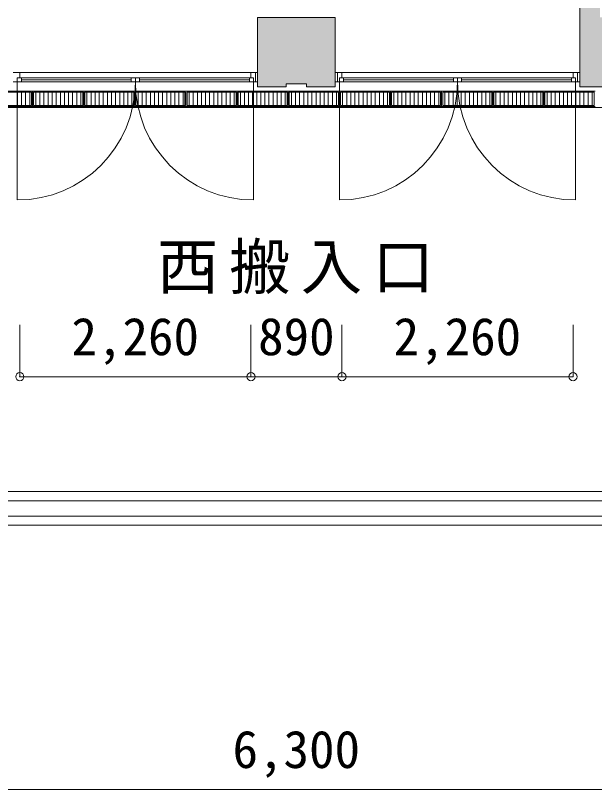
# Model space of a CAD drawing. Units: millimetres, scale not verified. Extents: x -41541 to 40812, y -111456 to -40681.
# Drawn here: x -32814 to -27151, y -106115 to -98548 of the extents above; entities that cross this region are included whole.
import ezdxf
from ezdxf.enums import TextEntityAlignment as Align

# ---------------------------------------------------------------- set-up
doc = ezdxf.new("R2010")
doc.units = ezdxf.units.MM
doc.header["$LTSCALE"] = 200
doc.header["$PDMODE"] = 32
doc.header["$PDSIZE"] = 80
for name, color, linetype, lineweight in [('0-1_躯体', 7, 'Continuous', 9), ('0-2_建具', 7, 'Continuous', 9), ('0-3_仕上', 4, 'Continuous', 5), ('0-6_寸法', 4, 'Continuous', 5)]:
    doc.layers.add(name, color=color, linetype=linetype, lineweight=lineweight)
doc.layers.add('0-4_室名', color=7, linetype='Continuous')
doc.styles.add('ＭＳ ゴシック', font='')
doc.styles.add('ＭＳ Ｐゴシック', font='')
doc.styles.get('ＭＳ ゴシック').set_extended_font_data('MS Gothic')
doc.styles.get('ＭＳ Ｐゴシック').set_extended_font_data('MS PGothic')

msp = doc.modelspace()

# ---------------------------------------------------------------- linework, layer by layer
at = {"layer": '0-1_躯体'}
for p, q in [((-27296.1, -92241.2), (-27296.1, -99246.2)), ((-30446.1, -99246.2), (-30446.1, -98566.2)), ((-29686.1, -98566.2), (-30446.1, -98566.2)), ((-29686.1, -99246.2), (-29686.1, -98566.2)), ((-30446.1, -99106.2), (-32836.1, -99106.2)), ((-27296.1, -99106.2), (-29686.1, -99106.2)), ((-30446.1, -99246.2), (-30166.1, -99246.2)), ((-30166.1, -99216.2), (-30166.1, -99246.2)), ((-29686.1, -99246.2), (-29966.1, -99246.2)), ((-27296.1, -99246.2), (-27016.1, -99246.2)), ((-24426.1, -99446.2), (-34606.1, -99446.2)), ((-24146.1, -103201.2), (-34136.1, -103201.2)), ((-24146.1, -103441.2), (-34136.1, -103441.2)), ((-24146.1, -103531.2), (-34136.1, -103531.2))]:
    msp.add_line(p, q, dxfattribs=at)
for points in [[(-30166.1, -99216.2), (-29966.1, -99216.2), (-29966.1, -99246.2)], [(-24146.1, -103291.2), (-34136.1, -103291.2), (-34136.1, -103201.2)]]:
    msp.add_lwpolyline(points, dxfattribs=at)
at = {"layer": '0-1_躯体', "color": 9}
for points in [[(-27096.1, -96661.2), (-27296.1, -96661.2), (-27096.1, -99246.2), (-27296.1, -99246.2)], [(-30446.1, -98566.2), (-30446.1, -99216.2), (-30166.1, -98566.2), (-30166.1, -99216.2)], [(-29688.5, -98563.8), (-30166.1, -98563.8), (-29688.5, -99216.2), (-30166.1, -99216.2)], [(-27296.1, -99106.2), (-27016.1, -99106.2), (-27296.1, -98566.2), (-27016.1, -98566.2)], [(-27016.1, -99246.2), (-27016.1, -99106.2), (-27296.1, -99246.2), (-27296.1, -99106.2)], [(-30166.1, -99246.2), (-30166.1, -99196.2), (-30446.1, -99246.2), (-30446.1, -99196.2)], [(-29686.1, -99246.2), (-29686.1, -99216.2), (-29966.1, -99246.2), (-29966.1, -99216.2)]]:
    msp.add_solid(points, dxfattribs=at)
at = {"layer": '0-2_建具'}
for p, q in [((-32771.1, -99106.2), (-32836.1, -99106.2)), ((-32771.1, -99156.2), (-32771.1, -99106.2)), ((-30511.1, -99156.2), (-30511.1, -99106.2)), ((-30511.1, -99106.2), (-30446.1, -99106.2)), ((-30466.1, -99196.2), (-30466.1, -99106.2)), ((-30446.1, -99196.2), (-30446.1, -99106.2)), ((-29686.1, -99196.2), (-29686.1, -99106.2)), ((-29621.1, -99106.2), (-29686.1, -99106.2)), ((-29666.1, -99106.2), (-29666.1, -99196.2)), ((-29621.1, -99156.2), (-29621.1, -99106.2)), ((-27361.1, -99156.2), (-27361.1, -99106.2)), ((-27361.1, -99106.2), (-27296.1, -99106.2)), ((-27316.1, -99196.2), (-27316.1, -99106.2)), ((-27296.1, -99196.2), (-27296.1, -99106.2)), ((-32796.1, -99196.2), (-32836.1, -99196.2)), ((-32803, -99196.2), (-30446.1, -99196.2)), ((-32796.1, -99156.2), (-30486.1, -99156.2)), ((-32756.1, -99156.2), (-32756.1, -99196.2)), ((-32756.1, -99176.2), (-31681.1, -99176.2)), ((-31681.1, -99196.2), (-31681.1, -99156.2)), ((-31681.1, -99196.2), (-31681.1, -99156.2)), ((-31641.1, -99196.2), (-31641.1, -99156.2)), ((-31641.1, -99196.2), (-31641.1, -99156.2)), ((-31601.1, -99196.2), (-31601.1, -99156.2)), ((-31601.1, -99176.2), (-30526.1, -99176.2)), ((-30526.1, -99196.2), (-30526.1, -99156.2)), ((-29646.1, -99196.2), (-29686.1, -99196.2)), ((-29653, -99196.2), (-27296.1, -99196.2)), ((-29646.1, -99156.2), (-27336.1, -99156.2)), ((-29606.1, -99156.2), (-29606.1, -99196.2)), ((-29606.1, -99176.2), (-28531.1, -99176.2)), ((-28531.1, -99196.2), (-28531.1, -99156.2)), ((-28531.1, -99196.2), (-28531.1, -99156.2)), ((-28491.1, -99196.2), (-28491.1, -99156.2)), ((-28491.1, -99196.2), (-28491.1, -99156.2)), ((-28451.1, -99196.2), (-28451.1, -99156.2)), ((-28451.1, -99176.2), (-27376.1, -99176.2)), ((-27376.1, -99196.2), (-27376.1, -99156.2))]:
    msp.add_line(p, q, dxfattribs=at)
at = {"layer": '0-2_建具', "color": 4, "lineweight": 5}
for p, q in [((-32796.1, -99156.2), (-32796.1, -100351.2)), ((-30486.1, -100351.2), (-30486.1, -99156.2)), ((-29646.1, -99156.2), (-29646.1, -100351.2)), ((-27336.1, -100351.2), (-27336.1, -99156.2))]:
    msp.add_line(p, q, dxfattribs=at)
for centre, start, end in [((-32796.1, -99196.2), 270, 0), ((-30486.1, -99196.2), 180, 270), ((-29646.1, -99196.2), 270, 0), ((-27336.1, -99196.2), 180, 270)]:
    msp.add_arc(centre, 1155, start, end, dxfattribs=at)
at = {"layer": '0-3_仕上', "color": 7, "lineweight": 9}
for p, q in [((-32646.1, -99286.2), (-33146.1, -99286.2)), ((-32656.1, -99296.2), (-33136.1, -99296.2)), ((-32656.1, -99426.2), (-32656.1, -99296.2)), ((-32646.1, -99436.2), (-32646.1, -99286.2)), ((-32146.1, -99286.2), (-32646.1, -99286.2)), ((-32646.1, -99436.2), (-32646.1, -99286.2)), ((-32646.1, -99436.2), (-32646.1, -99286.2)), ((-32646.1, -99436.2), (-32646.1, -99286.2)), ((-32646.1, -99436.2), (-32646.1, -99286.2)), ((-32636.1, -99426.2), (-32636.1, -99296.2)), ((-32156.1, -99296.2), (-32636.1, -99296.2)), ((-32156.1, -99426.2), (-32156.1, -99296.2)), ((-32146.1, -99436.2), (-32146.1, -99286.2)), ((-32146.1, -99436.2), (-32146.1, -99286.2)), ((-31646.1, -99286.2), (-32146.1, -99286.2)), ((-32146.1, -99436.2), (-32146.1, -99286.2)), ((-32136.1, -99426.2), (-32136.1, -99296.2)), ((-31656.1, -99296.2), (-32136.1, -99296.2)), ((-31656.1, -99426.2), (-31656.1, -99296.2)), ((-31646.1, -99436.2), (-31646.1, -99286.2)), ((-31646.1, -99436.2), (-31646.1, -99286.2)), ((-31146.1, -99286.2), (-31646.1, -99286.2)), ((-31646.1, -99436.2), (-31646.1, -99286.2)), ((-31636.1, -99426.2), (-31636.1, -99296.2)), ((-31156.1, -99296.2), (-31636.1, -99296.2)), ((-31156.1, -99426.2), (-31156.1, -99296.2)), ((-31146.1, -99436.2), (-31146.1, -99286.2)), ((-31146.1, -99436.2), (-31146.1, -99286.2)), ((-30646.1, -99286.2), (-31146.1, -99286.2)), ((-31146.1, -99436.2), (-31146.1, -99286.2)), ((-31136.1, -99426.2), (-31136.1, -99296.2)), ((-30656.1, -99296.2), (-31136.1, -99296.2)), ((-30656.1, -99426.2), (-30656.1, -99296.2)), ((-30646.1, -99436.2), (-30646.1, -99286.2)), ((-30646.1, -99436.2), (-30646.1, -99286.2)), ((-30146.1, -99286.2), (-30646.1, -99286.2)), ((-30646.1, -99436.2), (-30646.1, -99286.2)), ((-30636.1, -99426.2), (-30636.1, -99296.2)), ((-30156.1, -99296.2), (-30636.1, -99296.2)), ((-30156.1, -99426.2), (-30156.1, -99296.2)), ((-30146.1, -99436.2), (-30146.1, -99286.2)), ((-30146.1, -99436.2), (-30146.1, -99286.2)), ((-29646.1, -99286.2), (-30146.1, -99286.2)), ((-30146.1, -99436.2), (-30146.1, -99286.2)), ((-30136.1, -99426.2), (-30136.1, -99296.2)), ((-29656.1, -99296.2), (-30136.1, -99296.2)), ((-29656.1, -99426.2), (-29656.1, -99296.2)), ((-29646.1, -99436.2), (-29646.1, -99286.2)), ((-29646.1, -99436.2), (-29646.1, -99286.2)), ((-29146.1, -99286.2), (-29646.1, -99286.2)), ((-29646.1, -99436.2), (-29646.1, -99286.2)), ((-29636.1, -99426.2), (-29636.1, -99296.2)), ((-29156.1, -99296.2), (-29636.1, -99296.2)), ((-29156.1, -99426.2), (-29156.1, -99296.2)), ((-29146.1, -99436.2), (-29146.1, -99286.2)), ((-29146.1, -99436.2), (-29146.1, -99286.2)), ((-28646.1, -99286.2), (-29146.1, -99286.2)), ((-29146.1, -99436.2), (-29146.1, -99286.2)), ((-29136.1, -99426.2), (-29136.1, -99296.2)), ((-28656.1, -99296.2), (-29136.1, -99296.2)), ((-28656.1, -99426.2), (-28656.1, -99296.2)), ((-28646.1, -99436.2), (-28646.1, -99286.2)), ((-28646.1, -99436.2), (-28646.1, -99286.2)), ((-28146.1, -99286.2), (-28646.1, -99286.2)), ((-28646.1, -99436.2), (-28646.1, -99286.2)), ((-28636.1, -99426.2), (-28636.1, -99296.2)), ((-28156.1, -99296.2), (-28636.1, -99296.2)), ((-28156.1, -99426.2), (-28156.1, -99296.2)), ((-28146.1, -99436.2), (-28146.1, -99286.2)), ((-28146.1, -99436.2), (-28146.1, -99286.2)), ((-27646.1, -99286.2), (-28146.1, -99286.2)), ((-28146.1, -99436.2), (-28146.1, -99286.2)), ((-28136.1, -99426.2), (-28136.1, -99296.2)), ((-27656.1, -99296.2), (-28136.1, -99296.2)), ((-27656.1, -99426.2), (-27656.1, -99296.2)), ((-27646.1, -99436.2), (-27646.1, -99286.2)), ((-27646.1, -99436.2), (-27646.1, -99286.2)), ((-27146.1, -99286.2), (-27646.1, -99286.2)), ((-27646.1, -99436.2), (-27646.1, -99286.2)), ((-27636.1, -99426.2), (-27636.1, -99296.2)), ((-27156.1, -99296.2), (-27636.1, -99296.2)), ((-27156.1, -99426.2), (-27156.1, -99296.2)), ((-32656.1, -99426.2), (-33136.1, -99426.2)), ((-32156.1, -99426.2), (-32636.1, -99426.2)), ((-31656.1, -99426.2), (-32136.1, -99426.2)), ((-31156.1, -99426.2), (-31636.1, -99426.2)), ((-30656.1, -99426.2), (-31136.1, -99426.2)), ((-30156.1, -99426.2), (-30636.1, -99426.2)), ((-29656.1, -99426.2), (-30136.1, -99426.2)), ((-29156.1, -99426.2), (-29636.1, -99426.2)), ((-28656.1, -99426.2), (-29136.1, -99426.2)), ((-28156.1, -99426.2), (-28636.1, -99426.2)), ((-27656.1, -99426.2), (-28136.1, -99426.2)), ((-27156.1, -99426.2), (-27636.1, -99426.2)), ((-32646.1, -99436.2), (-33146.1, -99436.2)), ((-32146.1, -99436.2), (-32646.1, -99436.2)), ((-31646.1, -99436.2), (-32146.1, -99436.2)), ((-31146.1, -99436.2), (-31646.1, -99436.2)), ((-30646.1, -99436.2), (-31146.1, -99436.2)), ((-30146.1, -99436.2), (-30646.1, -99436.2)), ((-29646.1, -99436.2), (-30146.1, -99436.2)), ((-29146.1, -99436.2), (-29646.1, -99436.2)), ((-28646.1, -99436.2), (-29146.1, -99436.2)), ((-28146.1, -99436.2), (-28646.1, -99436.2)), ((-27646.1, -99436.2), (-28146.1, -99436.2)), ((-27146.1, -99436.2), (-27646.1, -99436.2))]:
    msp.add_line(p, q, dxfattribs=at)
at = {"layer": '0-3_仕上'}
for p, q in [((-32794.7, -99296.2), (-32794.7, -99426.2)), ((-32754.7, -99296.2), (-32754.7, -99426.2)), ((-32714.7, -99296.2), (-32714.7, -99426.2)), ((-32674.7, -99296.2), (-32674.7, -99426.2)), ((-32614.7, -99296.2), (-32614.7, -99426.2)), ((-32574.7, -99296.2), (-32574.7, -99426.2)), ((-32534.7, -99296.2), (-32534.7, -99426.2)), ((-32494.7, -99296.2), (-32494.7, -99426.2)), ((-32454.7, -99296.2), (-32454.7, -99426.2)), ((-32414.7, -99296.2), (-32414.7, -99426.2)), ((-32374.7, -99296.2), (-32374.7, -99426.2)), ((-32334.7, -99296.2), (-32334.7, -99426.2)), ((-32294.7, -99296.2), (-32294.7, -99426.2)), ((-32254.7, -99296.2), (-32254.7, -99426.2)), ((-32214.7, -99296.2), (-32214.7, -99426.2)), ((-32174.7, -99296.2), (-32174.7, -99426.2)), ((-32114.7, -99296.2), (-32114.7, -99426.2)), ((-32074.7, -99296.2), (-32074.7, -99426.2)), ((-32034.7, -99296.2), (-32034.7, -99426.2)), ((-31994.7, -99296.2), (-31994.7, -99426.2)), ((-31954.7, -99296.2), (-31954.7, -99426.2)), ((-31914.7, -99296.2), (-31914.7, -99426.2)), ((-31874.7, -99296.2), (-31874.7, -99426.2)), ((-31834.7, -99296.2), (-31834.7, -99426.2)), ((-31794.7, -99296.2), (-31794.7, -99426.2)), ((-31754.7, -99296.2), (-31754.7, -99426.2)), ((-31714.7, -99296.2), (-31714.7, -99426.2)), ((-31674.7, -99296.2), (-31674.7, -99426.2)), ((-31614.7, -99296.2), (-31614.7, -99426.2)), ((-31574.7, -99296.2), (-31574.7, -99426.2)), ((-31534.7, -99296.2), (-31534.7, -99426.2)), ((-31494.7, -99296.2), (-31494.7, -99426.2)), ((-31454.7, -99296.2), (-31454.7, -99426.2)), ((-31414.7, -99296.2), (-31414.7, -99426.2)), ((-31374.7, -99296.2), (-31374.7, -99426.2)), ((-31334.7, -99296.2), (-31334.7, -99426.2)), ((-31294.7, -99296.2), (-31294.7, -99426.2)), ((-31254.7, -99296.2), (-31254.7, -99426.2)), ((-31214.7, -99296.2), (-31214.7, -99426.2)), ((-31174.7, -99296.2), (-31174.7, -99426.2)), ((-31114.7, -99296.2), (-31114.7, -99426.2)), ((-31074.7, -99296.2), (-31074.7, -99426.2)), ((-31034.7, -99296.2), (-31034.7, -99426.2)), ((-30994.7, -99296.2), (-30994.7, -99426.2)), ((-30954.7, -99296.2), (-30954.7, -99426.2)), ((-30914.7, -99296.2), (-30914.7, -99426.2)), ((-30874.7, -99296.2), (-30874.7, -99426.2)), ((-30834.7, -99296.2), (-30834.7, -99426.2)), ((-30794.7, -99296.2), (-30794.7, -99426.2)), ((-30754.7, -99296.2), (-30754.7, -99426.2)), ((-30714.7, -99296.2), (-30714.7, -99426.2)), ((-30674.7, -99296.2), (-30674.7, -99426.2)), ((-30614.7, -99296.2), (-30614.7, -99426.2)), ((-30574.7, -99296.2), (-30574.7, -99426.2)), ((-30534.7, -99296.2), (-30534.7, -99426.2)), ((-30494.7, -99296.2), (-30494.7, -99426.2)), ((-30454.7, -99296.2), (-30454.7, -99426.2)), ((-30414.7, -99296.2), (-30414.7, -99426.2)), ((-30374.7, -99296.2), (-30374.7, -99426.2)), ((-30334.7, -99296.2), (-30334.7, -99426.2)), ((-30294.7, -99296.2), (-30294.7, -99426.2)), ((-30254.7, -99296.2), (-30254.7, -99426.2)), ((-30214.7, -99296.2), (-30214.7, -99426.2)), ((-30174.7, -99296.2), (-30174.7, -99426.2)), ((-30114.7, -99296.2), (-30114.7, -99426.2)), ((-30074.7, -99296.2), (-30074.7, -99426.2)), ((-30034.7, -99296.2), (-30034.7, -99426.2)), ((-29994.7, -99296.2), (-29994.7, -99426.2)), ((-29954.7, -99296.2), (-29954.7, -99426.2)), ((-29914.7, -99296.2), (-29914.7, -99426.2)), ((-29874.7, -99296.2), (-29874.7, -99426.2)), ((-29834.7, -99296.2), (-29834.7, -99426.2)), ((-29794.7, -99296.2), (-29794.7, -99426.2)), ((-29754.7, -99296.2), (-29754.7, -99426.2)), ((-29714.7, -99296.2), (-29714.7, -99426.2)), ((-29674.7, -99296.2), (-29674.7, -99426.2)), ((-29614.7, -99296.2), (-29614.7, -99426.2)), ((-29574.7, -99296.2), (-29574.7, -99426.2)), ((-29534.7, -99296.2), (-29534.7, -99426.2)), ((-29494.7, -99296.2), (-29494.7, -99426.2)), ((-29454.7, -99296.2), (-29454.7, -99426.2)), ((-29414.7, -99296.2), (-29414.7, -99426.2)), ((-29374.7, -99296.2), (-29374.7, -99426.2)), ((-29334.7, -99296.2), (-29334.7, -99426.2)), ((-29294.7, -99296.2), (-29294.7, -99426.2)), ((-29254.7, -99296.2), (-29254.7, -99426.2)), ((-29214.7, -99296.2), (-29214.7, -99426.2)), ((-29174.7, -99296.2), (-29174.7, -99426.2)), ((-29114.7, -99296.2), (-29114.7, -99426.2)), ((-29074.7, -99296.2), (-29074.7, -99426.2)), ((-29034.7, -99296.2), (-29034.7, -99426.2)), ((-28994.7, -99296.2), (-28994.7, -99426.2)), ((-28954.7, -99296.2), (-28954.7, -99426.2)), ((-28914.7, -99296.2), (-28914.7, -99426.2)), ((-28874.7, -99296.2), (-28874.7, -99426.2)), ((-28834.7, -99296.2), (-28834.7, -99426.2)), ((-28794.7, -99296.2), (-28794.7, -99426.2)), ((-28754.7, -99296.2), (-28754.7, -99426.2)), ((-28714.7, -99296.2), (-28714.7, -99426.2)), ((-28674.7, -99296.2), (-28674.7, -99426.2)), ((-28614.7, -99296.2), (-28614.7, -99426.2)), ((-28574.7, -99296.2), (-28574.7, -99426.2)), ((-28534.7, -99296.2), (-28534.7, -99426.2)), ((-28494.7, -99296.2), (-28494.7, -99426.2)), ((-28454.7, -99296.2), (-28454.7, -99426.2)), ((-28414.7, -99296.2), (-28414.7, -99426.2)), ((-28374.7, -99296.2), (-28374.7, -99426.2)), ((-28334.7, -99296.2), (-28334.7, -99426.2)), ((-28294.7, -99296.2), (-28294.7, -99426.2)), ((-28254.7, -99296.2), (-28254.7, -99426.2)), ((-28214.7, -99296.2), (-28214.7, -99426.2)), ((-28174.7, -99296.2), (-28174.7, -99426.2)), ((-28114.7, -99296.2), (-28114.7, -99426.2)), ((-28074.7, -99296.2), (-28074.7, -99426.2)), ((-28034.7, -99296.2), (-28034.7, -99426.2)), ((-27994.7, -99296.2), (-27994.7, -99426.2)), ((-27954.7, -99296.2), (-27954.7, -99426.2)), ((-27914.7, -99296.2), (-27914.7, -99426.2)), ((-27874.7, -99296.2), (-27874.7, -99426.2)), ((-27834.7, -99296.2), (-27834.7, -99426.2)), ((-27794.7, -99296.2), (-27794.7, -99426.2)), ((-27754.7, -99296.2), (-27754.7, -99426.2)), ((-27714.7, -99296.2), (-27714.7, -99426.2)), ((-27674.7, -99296.2), (-27674.7, -99426.2)), ((-27614.7, -99296.2), (-27614.7, -99426.2)), ((-27574.7, -99296.2), (-27574.7, -99426.2)), ((-27534.7, -99296.2), (-27534.7, -99426.2)), ((-27494.7, -99296.2), (-27494.7, -99426.2)), ((-27454.7, -99296.2), (-27454.7, -99426.2)), ((-27414.7, -99296.2), (-27414.7, -99426.2)), ((-27374.7, -99296.2), (-27374.7, -99426.2)), ((-27334.7, -99296.2), (-27334.7, -99426.2)), ((-27294.7, -99296.2), (-27294.7, -99426.2)), ((-27254.7, -99296.2), (-27254.7, -99426.2)), ((-27214.7, -99296.2), (-27214.7, -99426.2)), ((-27174.7, -99296.2), (-27174.7, -99426.2))]:
    msp.add_line(p, q, dxfattribs=at)
at = {"layer": '0-6_寸法'}
for p, q in [((-32771.1, -102078.8), (-32771.1, -101570.3)), ((-30511.1, -102078.8), (-30511.1, -101570.3)), ((-29621.1, -102078.8), (-29621.1, -101570.3)), ((-27361.1, -102078.8), (-27361.1, -101570.3)), ((-30511.1, -102078.8), (-32771.1, -102078.8)), ((-29621.1, -102078.8), (-30511.1, -102078.8)), ((-27361.1, -102078.8), (-29621.1, -102078.8)), ((-33216.1, -106114.7), (-26916.1, -106114.7))]:
    msp.add_line(p, q, dxfattribs=at)
for p in [(-32771.1, -102078.8), (-30511.1, -102078.8), (-29621.1, -102078.8), (-27361.1, -102078.8)]:
    msp.add_point(p, dxfattribs=at)

# ---------------------------------------------------------------- texts
at = {"layer": '0-4_室名', "insert": (-31428.1, -101271.7), "char_height": 439.9, "attachment_point": 7, "style": 'ＭＳ Ｐゴシック'}
msp.add_mtext('\\T1.17;西搬入口', dxfattribs=at)
at = {"layer": '0-6_寸法', "style": 'ＭＳ ゴシック'}
for s, p in [('2,260', (-32266.1, -101978.8)), ('890', (-30441.1, -101978.8)), ('2,260', (-29116.1, -101978.8)), ('6,300', (-30691.1, -106014.7))]:
    msp.add_text(s, height=366.6, dxfattribs=at).set_placement(p, align=Align.BOTTOM_LEFT)

doc.saveas('drawing.dxf')
